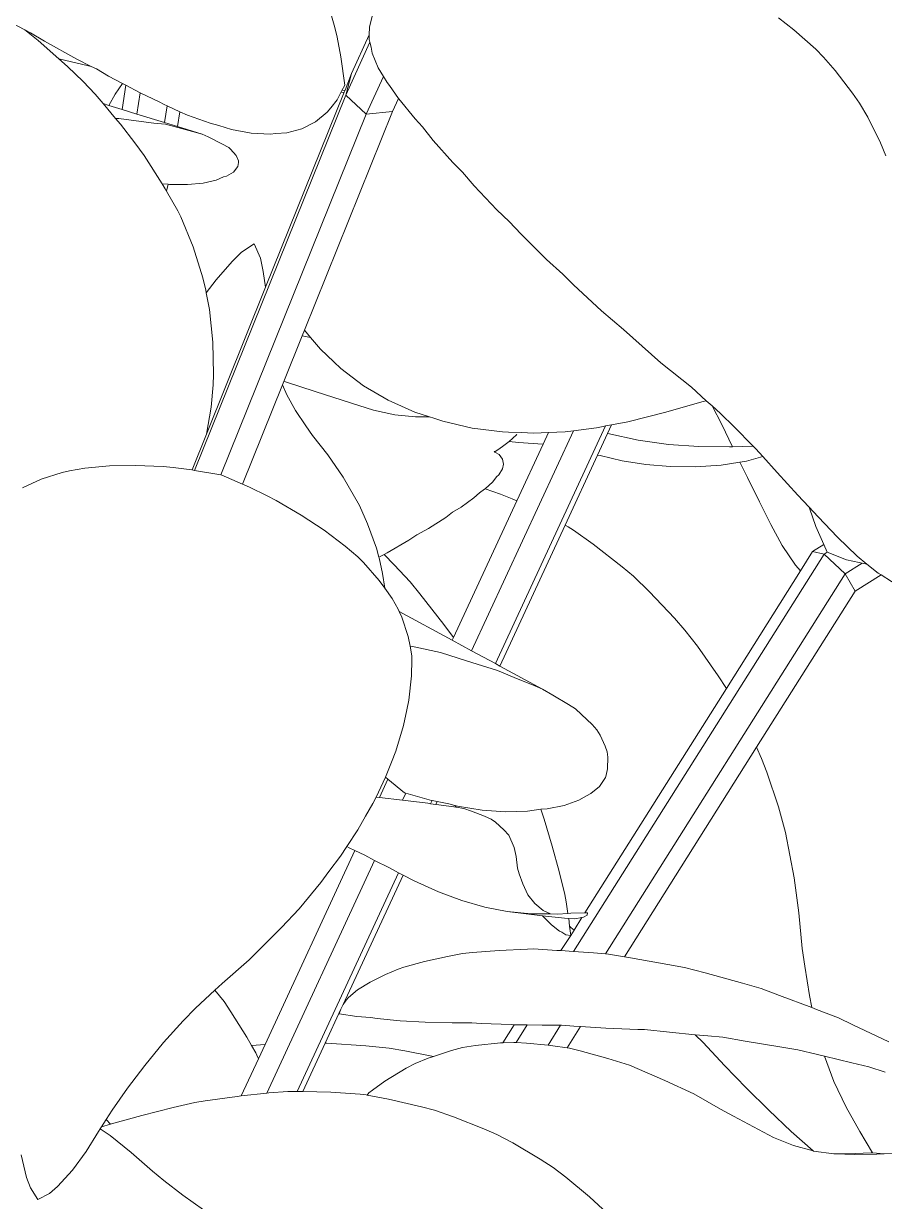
# Model space of a CAD drawing. Header units: metres. Extents: x 12.2 to 77.2, y 18.8 to 35.5.
# Drawn here: x 61.641 to 61.8069, y 29.6505 to 29.8776 of the extents above; entities that cross this region are included whole.
import ezdxf

# ---------------------------------------------------------------- set-up
doc = ezdxf.new("R2010")
doc.units = ezdxf.units.M
doc.layers.add('0inne_gulv', color=7, linetype='Continuous', lineweight=13)

# ---------------------------------------------------------------- blocks, each defined once
blk = doc.blocks.new('One bedroom house rs')
for p, q in [((-8.86258, -2.10334), (-8.86096, -2.10903)), ((-8.85433, -2.10895), (-8.8537, -2.10659)), ((-8.77547, -2.10715), (-8.77253, -2.10948)), ((-8.92325, -2.10816), (-8.92072, -2.10948)), ((-8.86096, -2.10903), (-8.86054, -2.11092)), ((-8.85434, -2.11047), (-8.85433, -2.10895)), ((-8.91817, -2.11151), (-8.92072, -2.10948)), ((-8.92072, -2.10948), (-8.91964, -2.11004)), ((-8.9169, -2.11169), (-8.91964, -2.11004)), ((-8.91414, -2.11507), (-8.91817, -2.11151)), ((-8.91068, -2.11513), (-8.9169, -2.11169)), ((-8.86054, -2.11092), (-8.85981, -2.11467)), ((-8.85434, -2.11047), (-8.85774, -2.11792)), ((-8.85434, -2.11137), (-8.85434, -2.11047)), ((-8.85434, -2.11137), (-8.85422, -2.11185)), ((-8.76834, -2.1132), (-8.77253, -2.10948)), ((-8.85889, -2.12208), (-8.85422, -2.11185)), ((-8.85422, -2.11185), (-8.85397, -2.11284)), ((-8.85377, -2.11396), (-8.85397, -2.11284)), ((-8.85264, -2.1168), (-8.85377, -2.11396)), ((-8.76834, -2.1132), (-8.7668, -2.11472)), ((-8.90843, -2.11639), (-8.91414, -2.11507)), ((-8.91251, -2.11652), (-8.91414, -2.11507)), ((-8.9079, -2.11652), (-8.91068, -2.11513)), ((-8.85905, -2.12012), (-8.85981, -2.11467)), ((-8.7668, -2.11472), (-8.76457, -2.1173)), ((-8.90949, -2.11946), (-8.91251, -2.11652)), ((-8.9079, -2.11652), (-8.90843, -2.11639)), ((-8.90692, -2.11701), (-8.9079, -2.11652)), ((-8.90456, -2.1184), (-8.90692, -2.11701)), ((-8.90456, -2.1184), (-8.9019, -2.11981)), ((-8.85774, -2.11792), (-8.85902, -2.12109)), ((-8.85889, -2.12208), (-8.85774, -2.11792)), ((-8.85495, -2.12572), (-8.85163, -2.11845)), ((-8.85163, -2.11845), (-8.85264, -2.1168)), ((-8.85091, -2.11963), (-8.85163, -2.11845)), ((-8.76457, -2.1173), (-8.76122, -2.12166)), ((-8.90719, -2.1219), (-8.90949, -2.11946)), ((-8.90329, -2.1219), (-8.9019, -2.11981)), ((-8.90125, -2.12016), (-8.90198, -2.12483)), ((-8.9019, -2.11981), (-8.90125, -2.12016)), ((-8.90125, -2.12016), (-8.89863, -2.12156)), ((-8.85905, -2.12012), (-8.85961, -2.12118)), ((-8.85043, -2.12022), (-8.85091, -2.11963)), ((-8.84871, -2.1227), (-8.85043, -2.12022)), ((-8.90719, -2.1219), (-8.90564, -2.12371)), ((-8.90329, -2.1219), (-8.90453, -2.12405)), ((-8.89914, -2.12571), (-8.8985, -2.12162)), ((-8.8985, -2.12162), (-8.89863, -2.12156)), ((-8.89483, -2.12336), (-8.8985, -2.12162)), ((-8.88799, -2.19441), (-8.85889, -2.12208)), ((-8.85918, -2.12149), (-8.87431, -2.15911)), ((-8.86056, -2.12298), (-8.86177, -2.1245)), ((-8.8598, -2.12154), (-8.86056, -2.12298)), ((-8.85961, -2.12118), (-8.8598, -2.12154)), ((-8.8598, -2.12154), (-8.85918, -2.12149)), ((-8.85902, -2.12109), (-8.85961, -2.12118)), ((-8.85902, -2.12109), (-8.85918, -2.12149)), ((-8.85495, -2.12572), (-8.85889, -2.12208)), ((-8.84985, -2.12519), (-8.84871, -2.1227)), ((-8.84867, -2.12275), (-8.84871, -2.1227)), ((-8.84867, -2.12275), (-8.84551, -2.12665)), ((-8.76122, -2.12166), (-8.7599, -2.12361)), ((-8.90564, -2.12371), (-8.90322, -2.12654)), ((-8.90453, -2.12405), (-8.90564, -2.12371)), ((-8.90198, -2.12483), (-8.90453, -2.12405)), ((-8.89914, -2.12571), (-8.90198, -2.12483)), ((-8.89388, -2.12389), (-8.89483, -2.12336)), ((-8.89331, -2.12415), (-8.89388, -2.12389)), ((-8.89381, -2.12734), (-8.89331, -2.12415)), ((-8.89087, -2.12527), (-8.89331, -2.12415)), ((-8.89132, -2.1281), (-8.89087, -2.12527)), ((-8.8894, -2.12595), (-8.89087, -2.12527)), ((-8.86682, -2.16738), (-8.84985, -2.12519)), ((-8.86244, -2.12533), (-8.86473, -2.12723)), ((-8.86244, -2.12533), (-8.86177, -2.1245)), ((-8.84985, -2.12519), (-8.85495, -2.12572)), ((-8.75831, -2.12634), (-8.7599, -2.12361)), ((-8.90322, -2.12654), (-8.9026, -2.12655)), ((-8.90322, -2.12654), (-8.90228, -2.12764)), ((-8.9026, -2.12655), (-8.90023, -2.12688)), ((-8.90023, -2.12688), (-8.89587, -2.12744)), ((-8.89381, -2.12734), (-8.89914, -2.12571)), ((-8.89587, -2.12744), (-8.89364, -2.12768)), ((-8.89132, -2.1281), (-8.89381, -2.12734)), ((-8.8894, -2.12595), (-8.88501, -2.1275)), ((-8.88332, -2.1279), (-8.88501, -2.1275)), ((-8.88293, -2.19527), (-8.85495, -2.12572)), ((-8.86735, -2.12856), (-8.86473, -2.12723)), ((-8.84551, -2.12665), (-8.8441, -2.12819)), ((-8.75585, -2.13128), (-8.75831, -2.12634)), ((-8.90228, -2.12764), (-8.8995, -2.13124)), ((-8.89193, -2.12814), (-8.89364, -2.12768)), ((-8.88843, -2.12907), (-8.89193, -2.12814)), ((-8.88655, -2.12956), (-8.89132, -2.1281)), ((-8.88655, -2.12956), (-8.88843, -2.12907)), ((-8.88537, -2.13013), (-8.88655, -2.12956)), ((-8.88092, -2.12867), (-8.88332, -2.1279)), ((-8.88092, -2.12867), (-8.87709, -2.1294)), ((-8.87347, -2.12957), (-8.87709, -2.1294)), ((-8.87347, -2.12957), (-8.87238, -2.12944)), ((-8.87025, -2.12932), (-8.87238, -2.12944)), ((-8.86735, -2.12856), (-8.87025, -2.12932)), ((-8.84204, -2.1308), (-8.8441, -2.12819)), ((-8.89775, -2.13371), (-8.8995, -2.13124)), ((-8.88537, -2.13013), (-8.88278, -2.13143)), ((-8.88139, -2.13217), (-8.88278, -2.13143)), ((-8.88106, -2.13247), (-8.88139, -2.13217)), ((-8.83824, -2.13508), (-8.84204, -2.1308)), ((-8.7548, -2.13377), (-8.75585, -2.13128)), ((-8.89427, -2.13916), (-8.89775, -2.13371)), ((-8.88, -2.13371), (-8.88106, -2.13247)), ((-8.88, -2.13371), (-8.87952, -2.13475)), ((-8.8797, -2.13585), (-8.88049, -2.13689)), ((-8.8797, -2.13585), (-8.87956, -2.13508)), ((-8.87956, -2.13508), (-8.87952, -2.13475)), ((-8.83824, -2.13508), (-8.8364, -2.13694)), ((-8.88636, -2.13904), (-8.88383, -2.13845)), ((-8.88383, -2.13845), (-8.88246, -2.13784)), ((-8.88185, -2.13767), (-8.88246, -2.13784)), ((-8.88185, -2.13767), (-8.88049, -2.13689)), ((-8.8364, -2.13694), (-8.83415, -2.13956)), ((-8.89427, -2.13916), (-8.8942, -2.13916)), ((-8.89366, -2.14012), (-8.89427, -2.13916)), ((-8.89311, -2.13926), (-8.8942, -2.13916)), ((-8.89366, -2.14012), (-8.89341, -2.14056)), ((-8.89341, -2.14056), (-8.89311, -2.13926)), ((-8.89341, -2.14056), (-8.89126, -2.14437)), ((-8.89287, -2.13929), (-8.89311, -2.13926)), ((-8.89287, -2.13929), (-8.88938, -2.13932)), ((-8.88636, -2.13904), (-8.88938, -2.13932)), ((-8.83415, -2.13956), (-8.82976, -2.14416)), ((-8.89126, -2.14437), (-8.89066, -2.14553)), ((-8.89066, -2.14553), (-8.88829, -2.1513)), ((-8.82976, -2.14416), (-8.82738, -2.14642)), ((-8.82738, -2.14642), (-8.8251, -2.14889)), ((-8.82018, -2.15373), (-8.8251, -2.14889)), ((-8.88829, -2.1513), (-8.88641, -2.15726)), ((-8.88074, -2.15412), (-8.87899, -2.15231)), ((-8.87654, -2.15072), (-8.87899, -2.15231)), ((-8.87654, -2.15072), (-8.87533, -2.1535)), ((-8.88074, -2.15412), (-8.88386, -2.1577)), ((-8.87481, -2.15605), (-8.87533, -2.1535)), ((-8.81705, -2.15655), (-8.82018, -2.15373)), ((-8.87481, -2.15605), (-8.87431, -2.15911)), ((-8.81501, -2.15862), (-8.81705, -2.15655)), ((-8.88641, -2.15726), (-8.88586, -2.15967)), ((-8.88577, -2.16017), (-8.88386, -2.1577)), ((-8.87431, -2.15911), (-8.8857, -2.18741)), ((-8.81501, -2.15862), (-8.80961, -2.16363)), ((-8.88577, -2.16017), (-8.88586, -2.15967)), ((-8.88515, -2.16342), (-8.88577, -2.16017)), ((-8.88515, -2.16342), (-8.88448, -2.16968)), ((-8.80961, -2.16363), (-8.80538, -2.16723)), ((-8.87081, -2.17728), (-8.86725, -2.16844)), ((-8.86725, -2.16844), (-8.86682, -2.16738)), ((-8.86568, -2.16876), (-8.86725, -2.16844)), ((-8.86682, -2.16738), (-8.86568, -2.16876)), ((-8.80538, -2.16723), (-8.79818, -2.17365)), ((-8.88448, -2.16968), (-8.88433, -2.17593)), ((-8.86568, -2.16876), (-8.86376, -2.17106)), ((-8.86118, -2.1735), (-8.86376, -2.17106)), ((-8.85984, -2.17479), (-8.86118, -2.1735)), ((-8.85547, -2.1781), (-8.85984, -2.17479)), ((-8.79818, -2.17365), (-8.79228, -2.17839)), ((-8.88433, -2.17593), (-8.88445, -2.17793)), ((-8.87106, -2.17791), (-8.87081, -2.17728)), ((-8.8705, -2.17735), (-8.87081, -2.17728)), ((-8.86477, -2.1792), (-8.8705, -2.17735)), ((-8.88445, -2.17793), (-8.88481, -2.18219)), ((-8.87877, -2.19706), (-8.87106, -2.17791)), ((-8.87106, -2.17791), (-8.87025, -2.17986)), ((-8.87025, -2.17986), (-8.86853, -2.18284)), ((-8.86477, -2.1792), (-8.85775, -2.18144)), ((-8.85547, -2.1781), (-8.8507, -2.1809)), ((-8.78942, -2.18097), (-8.79228, -2.17839)), ((-8.85775, -2.18144), (-8.85354, -2.1828)), ((-8.84558, -2.18317), (-8.8507, -2.1809)), ((-8.79, -2.18115), (-8.79434, -2.18232)), ((-8.78942, -2.18097), (-8.79, -2.18115)), ((-8.78828, -2.18199), (-8.78942, -2.18097)), ((-8.7864, -2.18553), (-8.78828, -2.18199)), ((-8.78669, -2.18342), (-8.78828, -2.18199)), ((-8.88481, -2.18219), (-8.8857, -2.18741)), ((-8.8666, -2.18581), (-8.86853, -2.18284)), ((-8.84942, -2.1837), (-8.85354, -2.1828)), ((-8.84545, -2.1841), (-8.84942, -2.1837)), ((-8.84277, -2.18406), (-8.84558, -2.18317)), ((-8.84545, -2.1841), (-8.84277, -2.18406)), ((-8.84192, -2.18432), (-8.84277, -2.18406)), ((-8.84016, -2.18493), (-8.84192, -2.18432)), ((-8.80456, -2.18503), (-8.79723, -2.1832)), ((-8.79723, -2.1832), (-8.79434, -2.18232)), ((-8.78405, -2.18598), (-8.78669, -2.18342)), ((-8.8666, -2.18581), (-8.86529, -2.18765)), ((-8.8345, -2.18625), (-8.84016, -2.18493)), ((-8.82865, -2.18698), (-8.8345, -2.18625)), ((-8.83004, -2.23166), (-8.80883, -2.18584)), ((-8.81056, -2.18621), (-8.815, -2.18679)), ((-8.80931, -2.18593), (-8.81056, -2.18621)), ((-8.80883, -2.18584), (-8.80931, -2.18593)), ((-8.80767, -2.18562), (-8.80883, -2.18584)), ((-8.80844, -2.18727), (-8.80767, -2.18562)), ((-8.80456, -2.18503), (-8.80767, -2.18562)), ((-8.7864, -2.18553), (-8.78434, -2.18987)), ((-8.78405, -2.18598), (-8.78041, -2.18972)), ((-8.8857, -2.18741), (-8.88848, -2.19433)), ((-8.86529, -2.18765), (-8.86234, -2.19141)), ((-8.83462, -2.22918), (-8.815, -2.18679)), ((-8.82742, -2.18883), (-8.82866, -2.1898)), ((-8.82865, -2.18698), (-8.82753, -2.18701)), ((-8.82753, -2.18701), (-8.82505, -2.18708)), ((-8.82742, -2.18883), (-8.82598, -2.18754)), ((-8.82562, -2.189), (-8.82742, -2.18883)), ((-8.82598, -2.18754), (-8.82591, -2.18743)), ((-8.82267, -2.18722), (-8.82505, -2.18708)), ((-8.81983, -2.18712), (-8.82267, -2.18722)), ((-8.82085, -2.18934), (-8.81983, -2.18712)), ((-8.81662, -2.187), (-8.81983, -2.18712)), ((-8.815, -2.18679), (-8.81662, -2.187)), ((-8.81037, -2.19146), (-8.80844, -2.18727)), ((-8.80837, -2.18729), (-8.80844, -2.18727)), ((-8.80254, -2.1886), (-8.80837, -2.18729)), ((-8.79671, -2.18944), (-8.80254, -2.1886)), ((-8.8302, -2.19087), (-8.83027, -2.19076)), ((-8.83008, -2.19076), (-8.83027, -2.19076)), ((-8.8302, -2.19087), (-8.83002, -2.19099)), ((-8.82955, -2.19044), (-8.83008, -2.19076)), ((-8.83002, -2.19099), (-8.82933, -2.19133)), ((-8.82866, -2.1898), (-8.82955, -2.19044)), ((-8.82592, -2.20028), (-8.82085, -2.18934)), ((-8.82088, -2.18933), (-8.82562, -2.189)), ((-8.82085, -2.18934), (-8.82088, -2.18933)), ((-8.79671, -2.18944), (-8.79088, -2.18983)), ((-8.79088, -2.18983), (-8.78493, -2.18989)), ((-8.78434, -2.18987), (-8.78493, -2.18989)), ((-8.78041, -2.18972), (-8.78434, -2.18987)), ((-8.78041, -2.18972), (-8.77986, -2.19028)), ((-8.77854, -2.19176), (-8.77986, -2.19028)), ((-8.89937, -2.19346), (-8.90443, -2.19356)), ((-8.89937, -2.19346), (-8.89404, -2.19368)), ((-8.8594, -2.1957), (-8.86234, -2.19141)), ((-8.82869, -2.19222), (-8.82933, -2.19133)), ((-8.8287, -2.19411), (-8.8285, -2.19319)), ((-8.8285, -2.19319), (-8.82869, -2.19222)), ((-8.81662, -2.20496), (-8.81037, -2.19146)), ((-8.80989, -2.19156), (-8.81037, -2.19146)), ((-8.80989, -2.19156), (-8.8056, -2.19259)), ((-8.80109, -2.19328), (-8.8056, -2.19259)), ((-8.79639, -2.19366), (-8.80109, -2.19328)), ((-8.79152, -2.19371), (-8.78654, -2.1934)), ((-8.78654, -2.1934), (-8.78292, -2.19281)), ((-8.78292, -2.19281), (-8.78164, -2.1926)), ((-8.78149, -2.19576), (-8.78292, -2.19281)), ((-8.77854, -2.19176), (-8.78164, -2.1926)), ((-8.77578, -2.19483), (-8.77854, -2.19176)), ((-8.91759, -2.19613), (-8.91355, -2.1948)), ((-8.91355, -2.1948), (-8.91211, -2.19447)), ((-8.91211, -2.19447), (-8.90916, -2.19398)), ((-8.90916, -2.19398), (-8.90443, -2.19356)), ((-8.89404, -2.19368), (-8.89215, -2.19386)), ((-8.89215, -2.19386), (-8.88853, -2.19432)), ((-8.88848, -2.19433), (-8.88853, -2.19432)), ((-8.88799, -2.19441), (-8.88848, -2.19433)), ((-8.88293, -2.19527), (-8.88799, -2.19441)), ((-8.88286, -2.19529), (-8.88293, -2.19527)), ((-8.88286, -2.19529), (-8.87877, -2.19706)), ((-8.85622, -2.20116), (-8.8594, -2.1957)), ((-8.82982, -2.19564), (-8.83053, -2.19659)), ((-8.82938, -2.19524), (-8.82982, -2.19564)), ((-8.82938, -2.19524), (-8.8287, -2.19411)), ((-8.79639, -2.19366), (-8.79152, -2.19371)), ((-8.77177, -2.19919), (-8.77578, -2.19483)), ((-8.92118, -2.19778), (-8.91759, -2.19613)), ((-8.87877, -2.19706), (-8.87743, -2.19764)), ((-8.87743, -2.19764), (-8.87402, -2.19929)), ((-8.83205, -2.19798), (-8.83213, -2.19805)), ((-8.83053, -2.19659), (-8.83205, -2.19798)), ((-8.83205, -2.19798), (-8.82909, -2.19896)), ((-8.77919, -2.20044), (-8.78149, -2.19576)), ((-8.87228, -2.20019), (-8.87402, -2.19929)), ((-8.87228, -2.20019), (-8.86747, -2.20301)), ((-8.83811, -2.22661), (-8.82592, -2.20028)), ((-8.83667, -2.20151), (-8.83418, -2.1997)), ((-8.83418, -2.1997), (-8.83312, -2.19873)), ((-8.83312, -2.19873), (-8.83213, -2.19805)), ((-8.82682, -2.19986), (-8.82909, -2.19896)), ((-8.82592, -2.20028), (-8.82682, -2.19986)), ((-8.76965, -2.20145), (-8.77177, -2.19919)), ((-8.85466, -2.2047), (-8.85622, -2.20116)), ((-8.8396, -2.20346), (-8.83828, -2.20246)), ((-8.83828, -2.20246), (-8.83667, -2.20151)), ((-8.77919, -2.20044), (-8.777, -2.20482)), ((-8.76965, -2.20145), (-8.76956, -2.20169)), ((-8.76788, -2.20335), (-8.76965, -2.20145)), ((-8.76956, -2.20169), (-8.76832, -2.20523)), ((-8.86303, -2.20595), (-8.86747, -2.20301)), ((-8.85298, -2.20941), (-8.85466, -2.2047)), ((-8.8396, -2.20346), (-8.84296, -2.20561)), ((-8.777, -2.20482), (-8.77481, -2.20887)), ((-8.76411, -2.20727), (-8.76788, -2.20335)), ((-8.86303, -2.20595), (-8.85899, -2.20899)), ((-8.84674, -2.20787), (-8.84521, -2.20683)), ((-8.84296, -2.20561), (-8.84521, -2.20683)), ((-8.82919, -2.23212), (-8.81662, -2.20496)), ((-8.81603, -2.20527), (-8.81662, -2.20496)), ((-8.815, -2.20592), (-8.81603, -2.20527)), ((-8.81122, -2.20863), (-8.815, -2.20592)), ((-8.76677, -2.2087), (-8.76832, -2.20523)), ((-8.85899, -2.20899), (-8.85657, -2.2111)), ((-8.85092, -2.21033), (-8.84674, -2.20787)), ((-8.81122, -2.20863), (-8.8056, -2.21302)), ((-8.77481, -2.20887), (-8.77221, -2.21265)), ((-8.76892, -2.21005), (-8.76677, -2.2087)), ((-8.76614, -2.21016), (-8.76677, -2.2087)), ((-8.76411, -2.20727), (-8.76037, -2.21092)), ((-8.85543, -2.21219), (-8.85657, -2.2111)), ((-8.85298, -2.20941), (-8.8525, -2.21113)), ((-8.85146, -2.2106), (-8.8525, -2.21113)), ((-8.8525, -2.21113), (-8.85246, -2.21128)), ((-8.85246, -2.21128), (-8.85178, -2.21431)), ((-8.85092, -2.21033), (-8.85146, -2.2106)), ((-8.84953, -2.2126), (-8.85146, -2.2106)), ((-8.76673, -2.21053), (-8.81501, -2.28716)), ((-8.77125, -2.21374), (-8.76892, -2.21005)), ((-8.76673, -2.21053), (-8.76892, -2.21005)), ((-8.76614, -2.21016), (-8.76673, -2.21053)), ((-8.76265, -2.21436), (-8.76673, -2.21053)), ((-8.76611, -2.2102), (-8.76614, -2.21016)), ((-8.76611, -2.2102), (-8.76243, -2.21164)), ((-8.76243, -2.21164), (-8.75994, -2.21215)), ((-8.76037, -2.21092), (-8.75845, -2.21246)), ((-8.85543, -2.21219), (-8.85243, -2.21564)), ((-8.84647, -2.21586), (-8.84953, -2.2126)), ((-8.8056, -2.21302), (-8.80346, -2.21483)), ((-8.78555, -2.23644), (-8.77125, -2.21374)), ((-8.77125, -2.21374), (-8.77221, -2.21265)), ((-8.76265, -2.21436), (-8.75936, -2.21229)), ((-8.75936, -2.21229), (-8.75994, -2.21215)), ((-8.75873, -2.21245), (-8.75936, -2.21229)), ((-8.75873, -2.21245), (-8.75845, -2.21246)), ((-8.75845, -2.21246), (-8.75629, -2.2142)), ((-8.85138, -2.21712), (-8.85243, -2.21564)), ((-8.85178, -2.21431), (-8.85138, -2.21712)), ((-8.8446, -2.21819), (-8.84647, -2.21586)), ((-8.80881, -2.28762), (-8.76265, -2.21436)), ((-8.80038, -2.2178), (-8.80346, -2.21483)), ((-8.76076, -2.21771), (-8.76265, -2.21436)), ((-8.76076, -2.21771), (-8.75574, -2.21455)), ((-8.75574, -2.21455), (-8.75629, -2.2142)), ((-8.75174, -2.21713), (-8.75574, -2.21455)), ((-8.84996, -2.2191), (-8.85138, -2.21712)), ((-8.8446, -2.21819), (-8.83998, -2.22413)), ((-8.79554, -2.22288), (-8.80038, -2.2178)), ((-8.77971, -2.24779), (-8.76076, -2.21771)), ((-8.84996, -2.2191), (-8.84879, -2.22119)), ((-8.84879, -2.22119), (-8.84859, -2.22162)), ((-8.84859, -2.22162), (-8.84807, -2.22269)), ((-8.84859, -2.22162), (-8.83836, -2.22715)), ((-8.84683, -2.22645), (-8.84807, -2.22269)), ((-8.79554, -2.22288), (-8.79353, -2.22518)), ((-8.83811, -2.22661), (-8.83998, -2.22413)), ((-8.79353, -2.22518), (-8.79113, -2.2283)), ((-8.84683, -2.22645), (-8.8465, -2.22827)), ((-8.83836, -2.22715), (-8.83811, -2.22661)), ((-8.83836, -2.22715), (-8.83462, -2.22918)), ((-8.8465, -2.22827), (-8.8457, -2.22842)), ((-8.8465, -2.22827), (-8.84617, -2.23013)), ((-8.8457, -2.22842), (-8.84061, -2.22951)), ((-8.83561, -2.23114), (-8.84061, -2.22951)), ((-8.83462, -2.22918), (-8.83004, -2.23166)), ((-8.79113, -2.2283), (-8.78712, -2.23399)), ((-8.84615, -2.23088), (-8.84619, -2.23398)), ((-8.84617, -2.23013), (-8.84615, -2.23088)), ((-8.82961, -2.23296), (-8.83561, -2.23114)), ((-8.83004, -2.23166), (-8.82919, -2.23212)), ((-8.84671, -2.23872), (-8.84619, -2.23398)), ((-8.82642, -2.23432), (-8.82961, -2.23296)), ((-8.82919, -2.23212), (-8.82099, -2.23656)), ((-8.82245, -2.23597), (-8.82642, -2.23432)), ((-8.78712, -2.23399), (-8.78555, -2.23644)), ((-8.82245, -2.23597), (-8.82099, -2.23656)), ((-8.82099, -2.23656), (-8.81898, -2.23775)), ((-8.81281, -2.27971), (-8.78555, -2.23644)), ((-8.84671, -2.23872), (-8.84709, -2.24057)), ((-8.81898, -2.23775), (-8.81596, -2.23956)), ((-8.84709, -2.24057), (-8.84774, -2.2436)), ((-8.81463, -2.24036), (-8.81596, -2.23956)), ((-8.81343, -2.24145), (-8.81463, -2.24036)), ((-8.81141, -2.24341), (-8.81343, -2.24145)), ((-8.81048, -2.24441), (-8.81141, -2.24341)), ((-8.84774, -2.2436), (-8.84923, -2.24853)), ((-8.80988, -2.24543), (-8.81048, -2.24441)), ((-8.80988, -2.24543), (-8.80889, -2.24754)), ((-8.80889, -2.24754), (-8.80851, -2.24869)), ((-8.80517, -2.28818), (-8.77971, -2.24779)), ((-8.77876, -2.24992), (-8.77971, -2.24779)), ((-8.84923, -2.24853), (-8.85007, -2.25065)), ((-8.80838, -2.24967), (-8.80851, -2.24869)), ((-8.80844, -2.25191), (-8.80838, -2.24967)), ((-8.77774, -2.25259), (-8.77876, -2.24992)), ((-8.8512, -2.25355), (-8.85007, -2.25065)), ((-8.80844, -2.25191), (-8.80873, -2.25319)), ((-8.85305, -2.25738), (-8.8512, -2.25355)), ((-8.85238, -2.25745), (-8.85075, -2.25393)), ((-8.85075, -2.25393), (-8.8512, -2.25355)), ((-8.84756, -2.25655), (-8.85075, -2.25393)), ((-8.80886, -2.25362), (-8.81001, -2.25534)), ((-8.80873, -2.25319), (-8.80886, -2.25362)), ((-8.77774, -2.25259), (-8.77553, -2.25924)), ((-8.84796, -2.258), (-8.84732, -2.25662)), ((-8.84756, -2.25655), (-8.84732, -2.25662)), ((-8.84732, -2.25662), (-8.84236, -2.25803)), ((-8.81166, -2.25672), (-8.81252, -2.25713)), ((-8.81001, -2.25534), (-8.81166, -2.25672)), ((-8.85506, -2.26106), (-8.85364, -2.2586)), ((-8.85364, -2.2586), (-8.85305, -2.25738)), ((-8.85238, -2.25745), (-8.85305, -2.25738)), ((-8.84796, -2.258), (-8.85238, -2.25745)), ((-8.84304, -2.25859), (-8.84796, -2.258)), ((-8.84253, -2.25866), (-8.84304, -2.25859)), ((-8.84253, -2.25866), (-8.84225, -2.25805)), ((-8.84154, -2.2588), (-8.84253, -2.25866)), ((-8.84225, -2.25805), (-8.84236, -2.25803)), ((-8.84129, -2.25825), (-8.84225, -2.25805)), ((-8.84154, -2.2588), (-8.84129, -2.25825)), ((-8.84096, -2.25888), (-8.84154, -2.2588)), ((-8.83902, -2.2587), (-8.84129, -2.25825)), ((-8.83761, -2.25935), (-8.84096, -2.25888)), ((-8.83786, -2.25898), (-8.83902, -2.2587)), ((-8.83786, -2.25898), (-8.83761, -2.25935)), ((-8.83733, -2.25911), (-8.83786, -2.25898)), ((-8.83258, -2.25988), (-8.83733, -2.25911)), ((-8.8168, -2.25902), (-8.82007, -2.25965)), ((-8.81395, -2.25799), (-8.8168, -2.25902)), ((-8.81395, -2.25799), (-8.81252, -2.25713)), ((-8.77553, -2.25924), (-8.77415, -2.2642)), ((-8.85653, -2.26369), (-8.85506, -2.26106)), ((-8.83611, -2.25957), (-8.83761, -2.25935)), ((-8.83467, -2.26009), (-8.83611, -2.25957)), ((-8.83215, -2.26107), (-8.83467, -2.26009)), ((-8.83258, -2.25988), (-8.82808, -2.26021)), ((-8.83215, -2.26107), (-8.83088, -2.26162)), ((-8.82387, -2.2601), (-8.82808, -2.26021)), ((-8.82127, -2.2597), (-8.82387, -2.2601)), ((-8.82007, -2.25965), (-8.82127, -2.2597)), ((-8.82065, -2.26167), (-8.82127, -2.2597)), ((-8.85867, -2.26694), (-8.85653, -2.26369)), ((-8.83088, -2.26162), (-8.83005, -2.26223)), ((-8.8284, -2.26369), (-8.83005, -2.26223)), ((-8.82747, -2.26472), (-8.8284, -2.26369)), ((-8.8191, -2.26686), (-8.82065, -2.26167)), ((-8.82641, -2.26709), (-8.82747, -2.26472)), ((-8.77415, -2.2642), (-8.77247, -2.27295)), ((-8.87443, -2.30508), (-8.85712, -2.26769)), ((-8.85988, -2.26879), (-8.85867, -2.26694)), ((-8.85823, -2.26715), (-8.85867, -2.26694)), ((-8.85712, -2.26769), (-8.85823, -2.26715)), ((-8.85522, -2.26861), (-8.85712, -2.26769)), ((-8.82607, -2.26882), (-8.82641, -2.26709)), ((-8.8191, -2.26686), (-8.81778, -2.27172)), ((-8.8741, -2.31447), (-8.85332, -2.26958)), ((-8.85988, -2.26879), (-8.86211, -2.27171)), ((-8.85522, -2.26861), (-8.85332, -2.26958)), ((-8.85332, -2.26958), (-8.85042, -2.27104)), ((-8.82577, -2.27106), (-8.82607, -2.26882)), ((-8.86821, -2.31413), (-8.84869, -2.27196)), ((-8.86211, -2.27171), (-8.86366, -2.27384)), ((-8.8594, -2.29736), (-8.84784, -2.27241)), ((-8.84869, -2.27196), (-8.85042, -2.27104)), ((-8.84784, -2.27241), (-8.84869, -2.27196)), ((-8.84568, -2.27356), (-8.84784, -2.27241)), ((-8.82548, -2.2722), (-8.82577, -2.27106)), ((-8.82476, -2.27413), (-8.82548, -2.2722)), ((-8.8167, -2.27619), (-8.81778, -2.27172)), ((-8.77247, -2.27295), (-8.77157, -2.2797)), ((-8.86787, -2.2789), (-8.86366, -2.27384)), ((-8.84102, -2.27567), (-8.84568, -2.27356)), ((-8.82476, -2.27413), (-8.82377, -2.2762)), ((-8.8365, -2.27735), (-8.84102, -2.27567)), ((-8.83211, -2.2786), (-8.8365, -2.27735)), ((-8.82247, -2.2779), (-8.82377, -2.2762)), ((-8.8167, -2.27619), (-8.81642, -2.27757)), ((-8.87127, -2.2825), (-8.86787, -2.2789)), ((-8.83211, -2.2786), (-8.82777, -2.27943)), ((-8.82777, -2.27943), (-8.82315, -2.27987)), ((-8.821, -2.28026), (-8.82777, -2.27943)), ((-8.82082, -2.27924), (-8.82247, -2.2779)), ((-8.82082, -2.27924), (-8.81944, -2.27992)), ((-8.81607, -2.27981), (-8.81642, -2.27757)), ((-8.81281, -2.27971), (-8.81549, -2.27978)), ((-8.81228, -2.27969), (-8.81281, -2.27971)), ((-8.81228, -2.27969), (-8.81237, -2.28015)), ((-8.77091, -2.2866), (-8.77157, -2.2797)), ((-8.81944, -2.27992), (-8.82315, -2.27987)), ((-8.81924, -2.28204), (-8.821, -2.28026)), ((-8.81672, -2.28076), (-8.821, -2.28026)), ((-8.81811, -2.27993), (-8.81944, -2.27992)), ((-8.81811, -2.27993), (-8.81607, -2.27981)), ((-8.81672, -2.28076), (-8.81593, -2.28081)), ((-8.81607, -2.27981), (-8.81549, -2.27978)), ((-8.81593, -2.28081), (-8.81476, -2.28088)), ((-8.81575, -2.28229), (-8.81593, -2.28081)), ((-8.8149, -2.28301), (-8.81338, -2.28061)), ((-8.81338, -2.28061), (-8.81476, -2.28088)), ((-8.81305, -2.28054), (-8.81338, -2.28061)), ((-8.81305, -2.28054), (-8.81237, -2.28015)), ((-8.87747, -2.28875), (-8.87127, -2.2825)), ((-8.81924, -2.28204), (-8.8177, -2.28324)), ((-8.8177, -2.28324), (-8.81725, -2.28344)), ((-8.81741, -2.28699), (-8.81554, -2.28404)), ((-8.81725, -2.28344), (-8.81649, -2.28393)), ((-8.81554, -2.28404), (-8.81649, -2.28393)), ((-8.81549, -2.2825), (-8.81575, -2.28229)), ((-8.81554, -2.28404), (-8.81575, -2.28229)), ((-8.81554, -2.28404), (-8.8149, -2.28301)), ((-8.8149, -2.28301), (-8.81549, -2.2825)), ((-8.88267, -2.2933), (-8.87747, -2.28875)), ((-8.83929, -2.2881), (-8.84373, -2.28911)), ((-8.83929, -2.2881), (-8.83636, -2.28753)), ((-8.83447, -2.28735), (-8.83636, -2.28753)), ((-8.82933, -2.28697), (-8.83447, -2.28735)), ((-8.82387, -2.28671), (-8.82933, -2.28697)), ((-8.82268, -2.28667), (-8.82387, -2.28671)), ((-8.81824, -2.28693), (-8.82268, -2.28667)), ((-8.81824, -2.28693), (-8.81741, -2.28699)), ((-8.81741, -2.28699), (-8.81501, -2.28716)), ((-8.81501, -2.28716), (-8.81115, -2.28743)), ((-8.81115, -2.28743), (-8.80881, -2.28762)), ((-8.80881, -2.28762), (-8.80827, -2.28766)), ((-8.80517, -2.28818), (-8.80827, -2.28766)), ((-8.80402, -2.28837), (-8.80517, -2.28818)), ((-8.79683, -2.28963), (-8.80402, -2.28837)), ((-8.77045, -2.29001), (-8.77091, -2.2866)), ((-8.84881, -2.29054), (-8.85121, -2.29156)), ((-8.8477, -2.29017), (-8.84881, -2.29054)), ((-8.84373, -2.28911), (-8.8477, -2.29017)), ((-8.79683, -2.28963), (-8.79361, -2.29021)), ((-8.79361, -2.29021), (-8.78964, -2.29129)), ((-8.77045, -2.29001), (-8.76952, -2.29563)), ((-8.8841, -2.29462), (-8.88267, -2.2933)), ((-8.85659, -2.29457), (-8.85419, -2.29307)), ((-8.85121, -2.29156), (-8.85419, -2.29307)), ((-8.78964, -2.29129), (-8.78245, -2.29328)), ((-8.78245, -2.29328), (-8.77881, -2.29431)), ((-8.88781, -2.29808), (-8.8841, -2.29462)), ((-8.88231, -2.2968), (-8.8841, -2.29462)), ((-8.85659, -2.29457), (-8.85838, -2.29604)), ((-8.77881, -2.29431), (-8.77529, -2.29562)), ((-8.76905, -2.29798), (-8.77529, -2.29562)), ((-8.76905, -2.29798), (-8.76952, -2.29563)), ((-8.88099, -2.29879), (-8.88231, -2.2968)), ((-8.85981, -2.29826), (-8.8594, -2.29736)), ((-8.85878, -2.29652), (-8.8594, -2.29736)), ((-8.85838, -2.29604), (-8.85878, -2.29652)), ((-8.89022, -2.30053), (-8.88781, -2.29808)), ((-8.88099, -2.29879), (-8.87796, -2.30365)), ((-8.86284, -2.3048), (-8.85981, -2.29826)), ((-8.86013, -2.29915), (-8.85981, -2.29826)), ((-8.86013, -2.29915), (-8.85673, -2.29968)), ((-8.85673, -2.29968), (-8.85413, -2.2999)), ((-8.8528, -2.30009), (-8.85413, -2.2999)), ((-8.8528, -2.30009), (-8.84842, -2.30051)), ((-8.76819, -2.29831), (-8.76905, -2.29798)), ((-8.76394, -2.29994), (-8.76819, -2.29831)), ((-8.76115, -2.30126), (-8.76394, -2.29994)), ((-8.89398, -2.3047), (-8.89022, -2.30053)), ((-8.84358, -2.30079), (-8.84842, -2.30051)), ((-8.84358, -2.30079), (-8.83835, -2.30091)), ((-8.83835, -2.30091), (-8.83457, -2.30089)), ((-8.8328, -2.30101), (-8.83457, -2.30089)), ((-8.8328, -2.30101), (-8.82702, -2.30125)), ((-8.82861, -2.30477), (-8.8264, -2.30127)), ((-8.8264, -2.30127), (-8.82702, -2.30125)), ((-8.82393, -2.30132), (-8.8264, -2.30127)), ((-8.82393, -2.30132), (-8.82607, -2.3047)), ((-8.82103, -2.30138), (-8.82393, -2.30132)), ((-8.82103, -2.30138), (-8.81748, -2.30138)), ((-8.81991, -2.30523), (-8.81748, -2.30138)), ((-8.81748, -2.30138), (-8.81732, -2.30138)), ((-8.81732, -2.30138), (-8.81491, -2.30156)), ((-8.81622, -2.30572), (-8.81365, -2.30164)), ((-8.81365, -2.30164), (-8.81491, -2.30156)), ((-8.80876, -2.30193), (-8.81365, -2.30164)), ((-8.80876, -2.30193), (-8.80258, -2.30218)), ((-8.80258, -2.30218), (-8.8013, -2.30222)), ((-8.8013, -2.30222), (-8.79652, -2.30272)), ((-8.76115, -2.30126), (-8.75422, -2.30459)), ((-8.89398, -2.3047), (-8.8976, -2.30915)), ((-8.87704, -2.30525), (-8.87796, -2.30365)), ((-8.82861, -2.30477), (-8.82648, -2.30468)), ((-8.82648, -2.30468), (-8.82607, -2.3047)), ((-8.82607, -2.3047), (-8.82407, -2.30481)), ((-8.79154, -2.3032), (-8.79652, -2.30272)), ((-8.79003, -2.3047), (-8.79154, -2.3032)), ((-8.78914, -2.30344), (-8.79154, -2.3032)), ((-8.79003, -2.3047), (-8.78588, -2.30915)), ((-8.78914, -2.30344), (-8.78622, -2.30369)), ((-8.78622, -2.30369), (-8.78192, -2.30444)), ((-8.78192, -2.30444), (-8.77486, -2.3056)), ((-8.87704, -2.30525), (-8.87443, -2.30508)), ((-8.87622, -2.30668), (-8.87704, -2.30525)), ((-8.87583, -2.30756), (-8.87622, -2.30668)), ((-8.87572, -2.30786), (-8.87443, -2.30508)), ((-8.86716, -2.31414), (-8.86284, -2.3048)), ((-8.86284, -2.3048), (-8.86253, -2.30481)), ((-8.85502, -2.30532), (-8.86253, -2.30481)), ((-8.85051, -2.30578), (-8.85502, -2.30532)), ((-8.84749, -2.30628), (-8.85051, -2.30578)), ((-8.84749, -2.30628), (-8.84197, -2.30738)), ((-8.83852, -2.30623), (-8.84197, -2.30738)), ((-8.83852, -2.30623), (-8.8364, -2.30569)), ((-8.8364, -2.30569), (-8.83387, -2.30528)), ((-8.83387, -2.30528), (-8.82905, -2.30479)), ((-8.82905, -2.30479), (-8.82861, -2.30477)), ((-8.81991, -2.30523), (-8.82407, -2.30481)), ((-8.81896, -2.30532), (-8.81991, -2.30523)), ((-8.81622, -2.30572), (-8.81896, -2.30532)), ((-8.81575, -2.30578), (-8.81622, -2.30572)), ((-8.8137, -2.30628), (-8.81575, -2.30578)), ((-8.8137, -2.30628), (-8.80836, -2.30777)), ((-8.77486, -2.3056), (-8.77179, -2.30608)), ((-8.76801, -2.30701), (-8.77179, -2.30608)), ((-8.76666, -2.30734), (-8.76801, -2.30701)), ((-8.90092, -2.3135), (-8.8976, -2.30915)), ((-8.87902, -2.31501), (-8.87572, -2.30786)), ((-8.87572, -2.30786), (-8.87583, -2.30756)), ((-8.84727, -2.30965), (-8.84551, -2.30876)), ((-8.84301, -2.30772), (-8.84551, -2.30876)), ((-8.84197, -2.30738), (-8.84301, -2.30772)), ((-8.80836, -2.30777), (-8.80421, -2.30906)), ((-8.80421, -2.30906), (-8.79737, -2.31203)), ((-8.78164, -2.3135), (-8.78588, -2.30915)), ((-8.76483, -2.3122), (-8.76666, -2.30734)), ((-8.76137, -2.30861), (-8.76666, -2.30734)), ((-8.75811, -2.30936), (-8.76137, -2.30861)), ((-8.85136, -2.31213), (-8.84727, -2.30965)), ((-8.75497, -2.3104), (-8.75811, -2.30936)), ((-8.90388, -2.31774), (-8.90092, -2.3135)), ((-8.85136, -2.31213), (-8.85374, -2.31388)), ((-8.79737, -2.31203), (-8.7918, -2.3146)), ((-8.77736, -2.31774), (-8.78164, -2.3135)), ((-8.76247, -2.31716), (-8.76483, -2.3122)), ((-8.88599, -2.31594), (-8.88797, -2.31628)), ((-8.88599, -2.31594), (-8.87983, -2.31509)), ((-8.87902, -2.31501), (-8.87983, -2.31509)), ((-8.8741, -2.31447), (-8.87902, -2.31501)), ((-8.87369, -2.31443), (-8.8741, -2.31447)), ((-8.87369, -2.31443), (-8.87003, -2.31414)), ((-8.87003, -2.31414), (-8.86821, -2.31413)), ((-8.86821, -2.31413), (-8.86764, -2.31412)), ((-8.86716, -2.31414), (-8.86764, -2.31412)), ((-8.86175, -2.31429), (-8.86716, -2.31414)), ((-8.86175, -2.31429), (-8.85607, -2.31468)), ((-8.85607, -2.31468), (-8.85494, -2.3148)), ((-8.85494, -2.3148), (-8.85478, -2.31483)), ((-8.85441, -2.31443), (-8.85478, -2.31483)), ((-8.85478, -2.31483), (-8.85067, -2.31563)), ((-8.85374, -2.31388), (-8.85441, -2.31443)), ((-8.84427, -2.31709), (-8.85067, -2.31563)), ((-8.78665, -2.31752), (-8.7918, -2.3146)), ((-8.90388, -2.31774), (-8.90502, -2.31951)), ((-8.89816, -2.31874), (-8.89213, -2.31722)), ((-8.89213, -2.31722), (-8.88797, -2.31628)), ((-8.84427, -2.31709), (-8.8418, -2.31773)), ((-8.8418, -2.31773), (-8.83812, -2.31903)), ((-8.7842, -2.31888), (-8.78665, -2.31752)), ((-8.77736, -2.31774), (-8.77305, -2.32184)), ((-8.76247, -2.31716), (-8.75982, -2.32183)), ((-8.90502, -2.31951), (-8.90596, -2.32097)), ((-8.90596, -2.32097), (-8.90418, -2.32043)), ((-8.90502, -2.31951), (-8.90418, -2.32043)), ((-8.90418, -2.32043), (-8.90402, -2.32038)), ((-8.89816, -2.31874), (-8.90402, -2.32038)), ((-8.83812, -2.31903), (-8.83225, -2.32133)), ((-8.7842, -2.31888), (-8.78031, -2.32098)), ((-8.90651, -2.32184), (-8.90891, -2.32574)), ((-8.90619, -2.32134), (-8.90651, -2.32184)), ((-8.90596, -2.32097), (-8.90619, -2.32134)), ((-8.90619, -2.32134), (-8.9043, -2.32264)), ((-8.9043, -2.32264), (-8.9002, -2.32588)), ((-8.83225, -2.32133), (-8.82976, -2.3224)), ((-8.82667, -2.32406), (-8.82976, -2.3224)), ((-8.77649, -2.32302), (-8.78031, -2.32098)), ((-8.77305, -2.32184), (-8.7688, -2.32561)), ((-8.75982, -2.32183), (-8.75738, -2.32598)), ((-8.82141, -2.32716), (-8.82667, -2.32406)), ((-8.77263, -2.32458), (-8.77649, -2.32302)), ((-8.7688, -2.32561), (-8.77263, -2.32458)), ((-8.92037, -2.33069), (-8.92141, -2.32632)), ((-8.90891, -2.32574), (-8.9115, -2.32929)), ((-8.8961, -2.32953), (-8.9002, -2.32588)), ((-8.81891, -2.32878), (-8.82141, -2.32716)), ((-8.76875, -2.32562), (-8.7688, -2.32561)), ((-8.76487, -2.32617), (-8.76875, -2.32562)), ((-8.76487, -2.32617), (-8.76456, -2.32618)), ((-8.76071, -2.32608), (-8.76456, -2.32618)), ((-8.76456, -2.32618), (-8.76091, -2.32628)), ((-8.76091, -2.32628), (-8.75655, -2.32624)), ((-8.76071, -2.32608), (-8.75766, -2.32596)), ((-8.75738, -2.32598), (-8.75766, -2.32596)), ((-8.75514, -2.32619), (-8.75738, -2.32598)), ((-8.75514, -2.32619), (-8.75655, -2.32624)), ((-8.7517, -2.32608), (-8.75514, -2.32619)), ((-8.91439, -2.33248), (-8.9115, -2.32929)), ((-8.89396, -2.33128), (-8.8961, -2.32953)), ((-8.81648, -2.33064), (-8.81891, -2.32878)), ((-8.92037, -2.33069), (-8.91963, -2.33272)), ((-8.89396, -2.33128), (-8.89026, -2.3341)), ((-8.81189, -2.33448), (-8.81648, -2.33064)), ((-8.91819, -2.33497), (-8.91963, -2.33272)), ((-8.91819, -2.33497), (-8.91595, -2.33383)), ((-8.91439, -2.33248), (-8.91595, -2.33383)), ((-8.88626, -2.33693), (-8.89026, -2.3341)), ((-8.81189, -2.33448), (-8.80935, -2.33684))]:
    blk.add_line(p, q)

msp = doc.modelspace()

# ---------------------------------------------------------------- block references
at = {"layer": '0inne_gulv'}
msp.add_blockref('One bedroom house rs', (70.562, 31.98587), dxfattribs=at)

doc.saveas('drawing.dxf')
